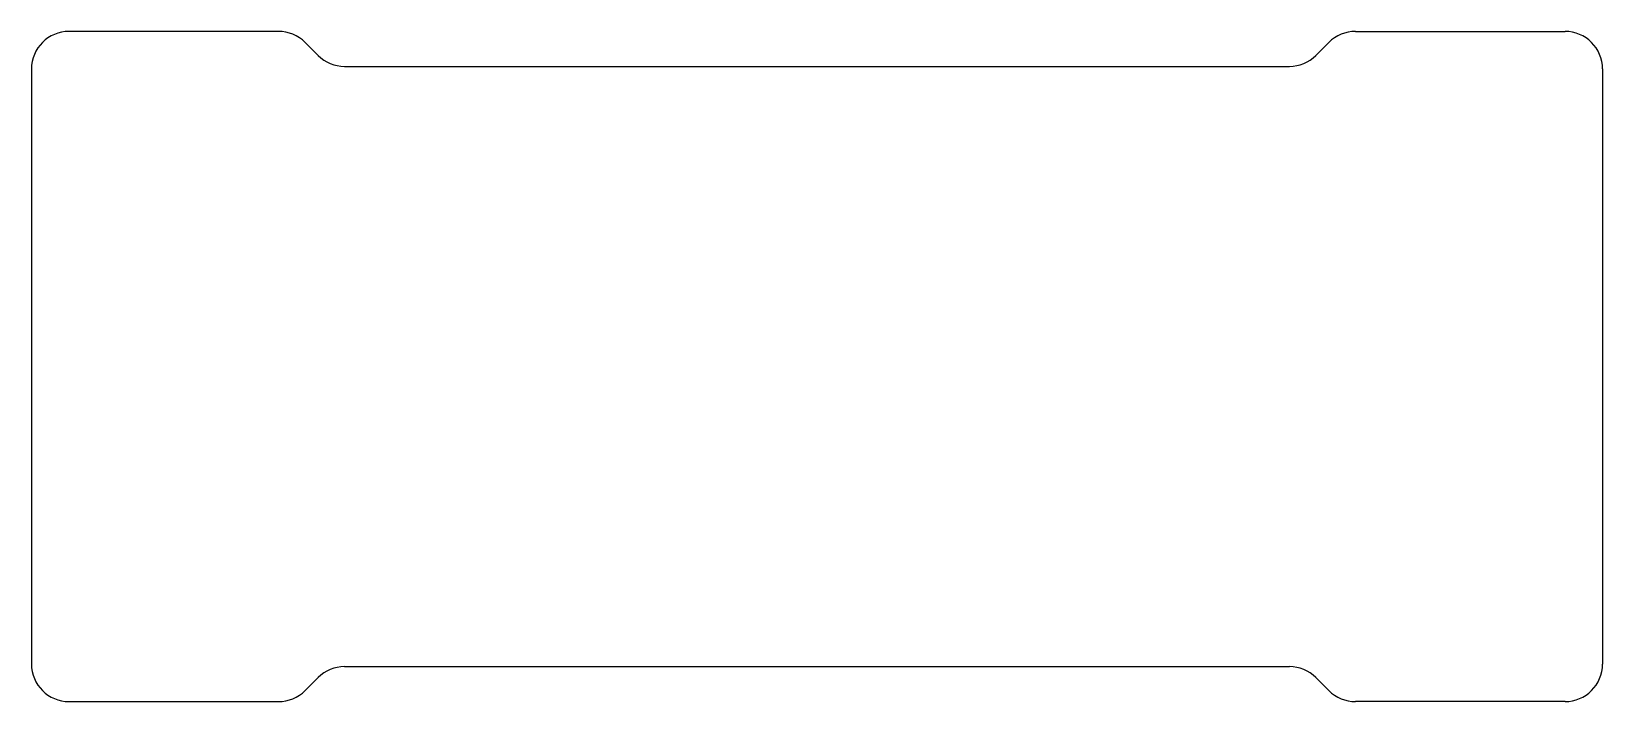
# Model space of a CAD drawing. Extents: x -40 to 170, y -5 to 85.
import ezdxf

# ---------------------------------------------------------------- set-up
doc = ezdxf.new("R2010")
doc.units = 0
doc.header["$MEASUREMENT"] = 0
doc.layers.add('VISIBLE', color=7, linetype='CONTINUOUS')

msp = doc.modelspace()

# ---------------------------------------------------------------- linework, layer by layer
at = {"layer": 'VISIBLE'}
for p, q in [((-6.73, 84.66), (-34.66, 84.66)), ((136.73, 84.66), (164.66, 84.66)), ((-1.46, 81.46), (-3.2, 83.2)), ((131.46, 81.46), (133.2, 83.2)), ((-39.66, 79.66), (-39.66, 0.34)), ((2.07, 80), (127.93, 80)), ((169.66, 79.66), (169.66, 0.34)), ((2.07, 0), (127.93, 0)), ((-3.2, -3.2), (-1.46, -1.46)), ((133.2, -3.2), (131.46, -1.46)), ((-34.66, -4.66), (-6.73, -4.66)), ((164.66, -4.66), (136.73, -4.66))]:
    msp.add_line(p, q, dxfattribs=at)
for centre, start, end in [((-34.66, 79.66), 90, 180), ((-6.73, 79.66), 45, 90), ((136.73, 79.66), 90, 135), ((164.66, 79.66), 0, 90), ((2.07, 85), 225, 270), ((127.93, 85), 270, 315), ((-34.66, 0.34), 180, 270), ((2.07, -5), 90, 135), ((127.93, -5), 45, 90), ((164.66, 0.34), 270, 0), ((-6.73, 0.34), 270, 315), ((136.73, 0.34), 225, 270)]:
    msp.add_arc(centre, 5, start, end, dxfattribs=at)

doc.saveas('drawing.dxf')
